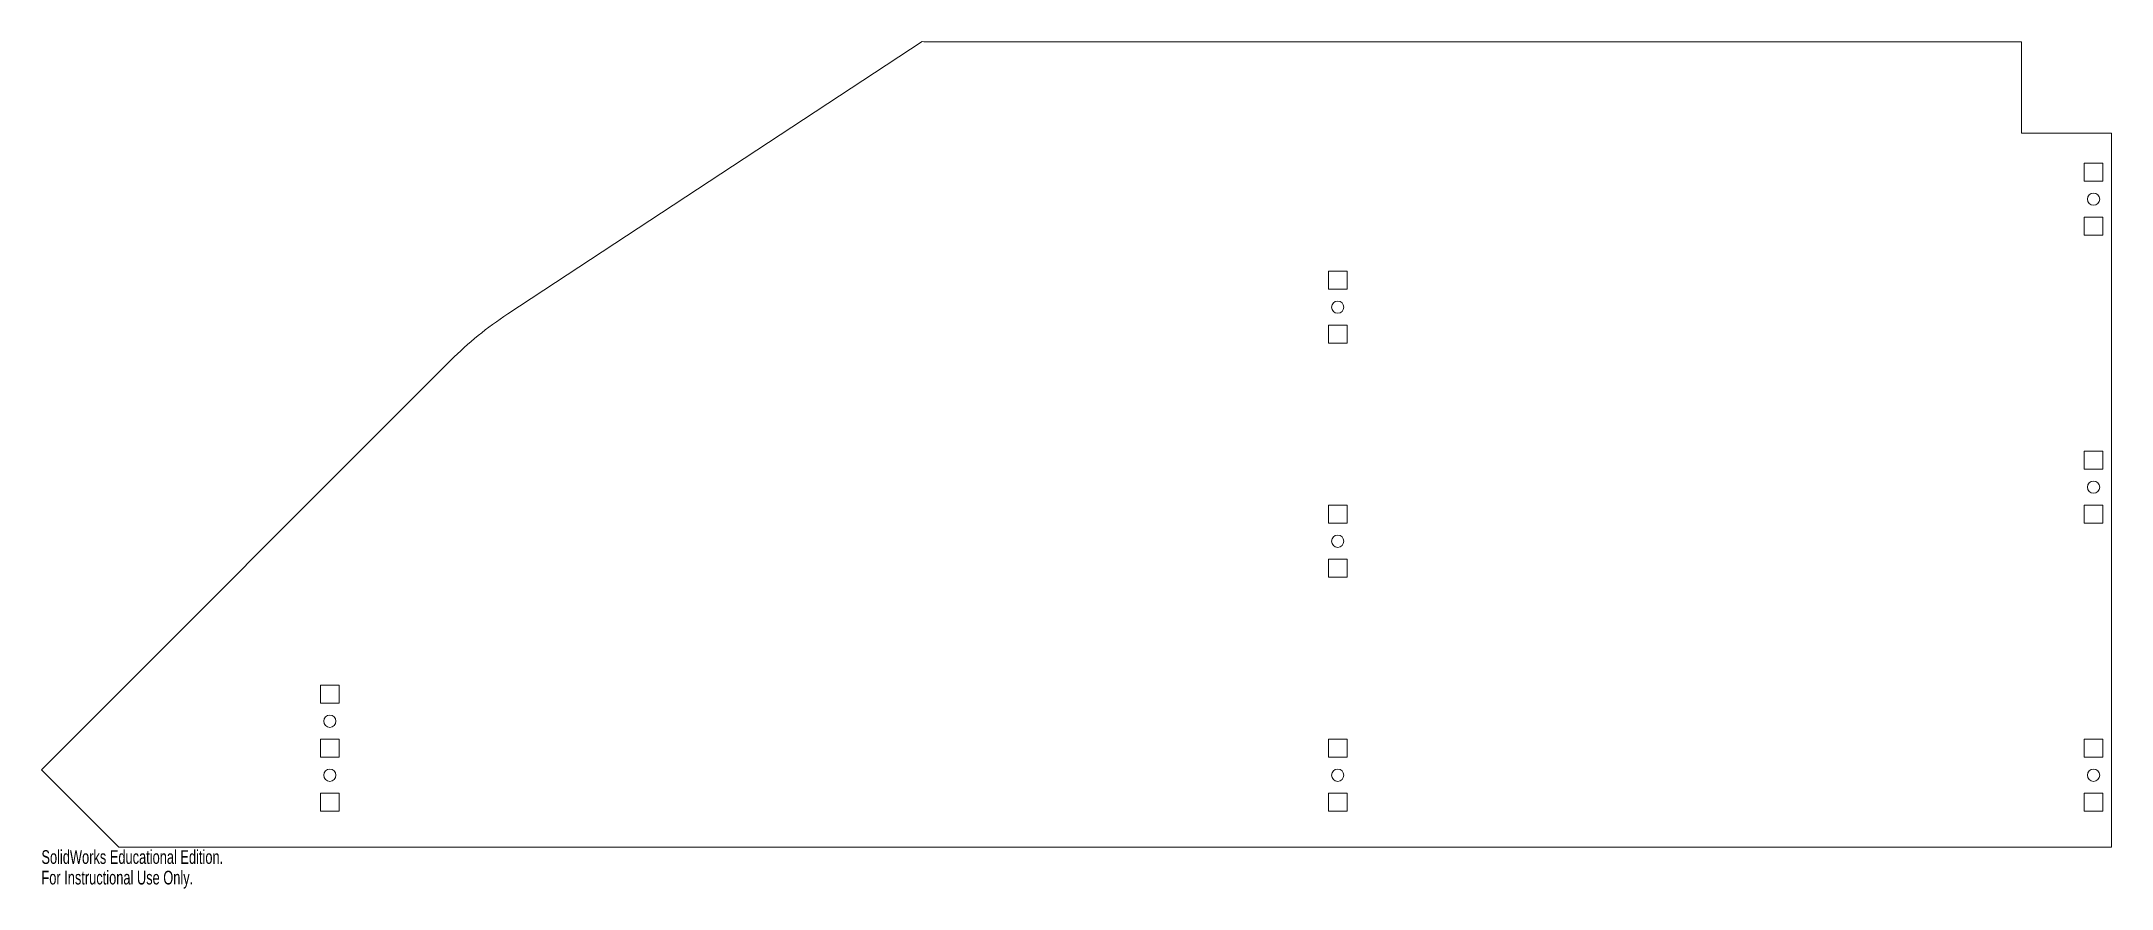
# Model space of a CAD drawing. Header units: inches. Extents: x -14.9 to 13.8, y -0.6 to 11.2.
import ezdxf

# ---------------------------------------------------------------- set-up
doc = ezdxf.new("R2010")
doc.units = ezdxf.units.IN
doc.header["$MEASUREMENT"] = 0
doc.styles.add('SLDTEXTSTYLE0', font='TXT', dxfattribs={"width": 0.7})

msp = doc.modelspace()

# ---------------------------------------------------------------- linework, layer by layer
at = {"color": 7, "linetype": 'Continuous', "lineweight": 15}
for p, q in [((-8.439, 7.406), (-2.683, 11.19)), ((-2.683, 11.19), (-2.659, 11.183)), ((12.591, 11.183), (-2.659, 11.183)), ((12.591, 11.183), (12.591, 9.918)), ((12.591, 9.918), (13.841, 9.918)), ((13.841, 0), (13.841, 9.918)), ((13.722, 9.5), (13.461, 9.5)), ((13.461, 9.5), (13.461, 9.25)), ((13.722, 9.25), (13.722, 9.5)), ((13.461, 9.25), (13.722, 9.25)), ((13.722, 8.75), (13.461, 8.75)), ((13.461, 8.75), (13.461, 8.5)), ((13.722, 8.5), (13.722, 8.75)), ((13.461, 8.5), (13.722, 8.5)), ((3.221, 8), (2.962, 8)), ((2.962, 8), (2.962, 7.75)), ((3.221, 7.75), (3.221, 8)), ((2.962, 7.75), (3.221, 7.75)), ((3.221, 7.25), (2.962, 7.25)), ((2.962, 7.25), (2.962, 7)), ((3.221, 7), (3.221, 7.25)), ((2.962, 7), (3.221, 7)), ((-14.916, 1.075), (-9.228, 6.763)), ((13.722, 5.5), (13.461, 5.5)), ((13.461, 5.5), (13.461, 5.25)), ((13.722, 5.25), (13.722, 5.5)), ((13.461, 5.25), (13.722, 5.25)), ((3.221, 4.75), (2.962, 4.75)), ((2.962, 4.75), (2.962, 4.5)), ((3.221, 4.5), (3.221, 4.75)), ((13.722, 4.75), (13.461, 4.75)), ((13.461, 4.75), (13.461, 4.5)), ((13.722, 4.5), (13.722, 4.75)), ((2.962, 4.5), (3.221, 4.5)), ((13.461, 4.5), (13.722, 4.5)), ((3.221, 4), (2.962, 4)), ((2.962, 4), (2.962, 3.75)), ((2.962, 3.75), (3.221, 3.75)), ((3.221, 3.75), (3.221, 4)), ((-10.778, 2.25), (-11.039, 2.25)), ((-11.039, 2.25), (-11.039, 2)), ((-10.778, 2), (-10.778, 2.25)), ((-11.039, 2), (-10.778, 2)), ((-10.778, 1.5), (-11.039, 1.5)), ((-11.039, 1.5), (-11.039, 1.25)), ((-10.778, 1.25), (-10.778, 1.5)), ((3.221, 1.5), (2.962, 1.5)), ((2.962, 1.5), (2.962, 1.25)), ((3.221, 1.25), (3.221, 1.5)), ((13.722, 1.5), (13.461, 1.5)), ((13.461, 1.5), (13.461, 1.25)), ((13.722, 1.25), (13.722, 1.5)), ((-11.039, 1.25), (-10.778, 1.25)), ((2.962, 1.25), (3.221, 1.25)), ((13.461, 1.25), (13.722, 1.25)), ((-13.841, 0), (-14.916, 1.075)), ((-10.778, 0.75), (-11.039, 0.75)), ((-11.039, 0.75), (-11.039, 0.5)), ((-10.778, 0.5), (-10.778, 0.75)), ((3.221, 0.75), (2.962, 0.75)), ((2.962, 0.75), (2.962, 0.5)), ((3.221, 0.5), (3.221, 0.75)), ((13.722, 0.75), (13.461, 0.75)), ((13.461, 0.75), (13.461, 0.5)), ((13.722, 0.5), (13.722, 0.75)), ((-11.039, 0.5), (-10.778, 0.5)), ((2.962, 0.5), (3.221, 0.5)), ((13.461, 0.5), (13.722, 0.5)), ((-13.841, 0), (13.841, 0))]:
    msp.add_line(p, q, dxfattribs=at)
for centre, radius in [((13.591, 9), 0.0848), ((3.091, 7.5), 0.0848), ((13.591, 5), 0.0848), ((3.091, 4.25), 0.0848), ((-10.909, 1.75), 0.0847), ((-10.909, 1), 0.0848), ((3.091, 1), 0.0848), ((13.591, 1), 0.0848)]:
    msp.add_circle(centre, radius, dxfattribs=at)
msp.add_arc((-5.692, 3.228), 5, 123.3248, 135, dxfattribs=at)

# ---------------------------------------------------------------- texts
at = {"color": 7, "linetype": 'Continuous', "char_height": 0.1903, "attachment_point": 1, "style": 'SLDTEXTSTYLE0'}
for s, insert in [('SolidWorks Educational Edition.', (-14.916, -0.04)), ('For Instructional Use Only.', (-14.916, -0.326))]:
    msp.add_mtext(s, dxfattribs=dict(at, insert=insert))

doc.saveas('drawing.dxf')
